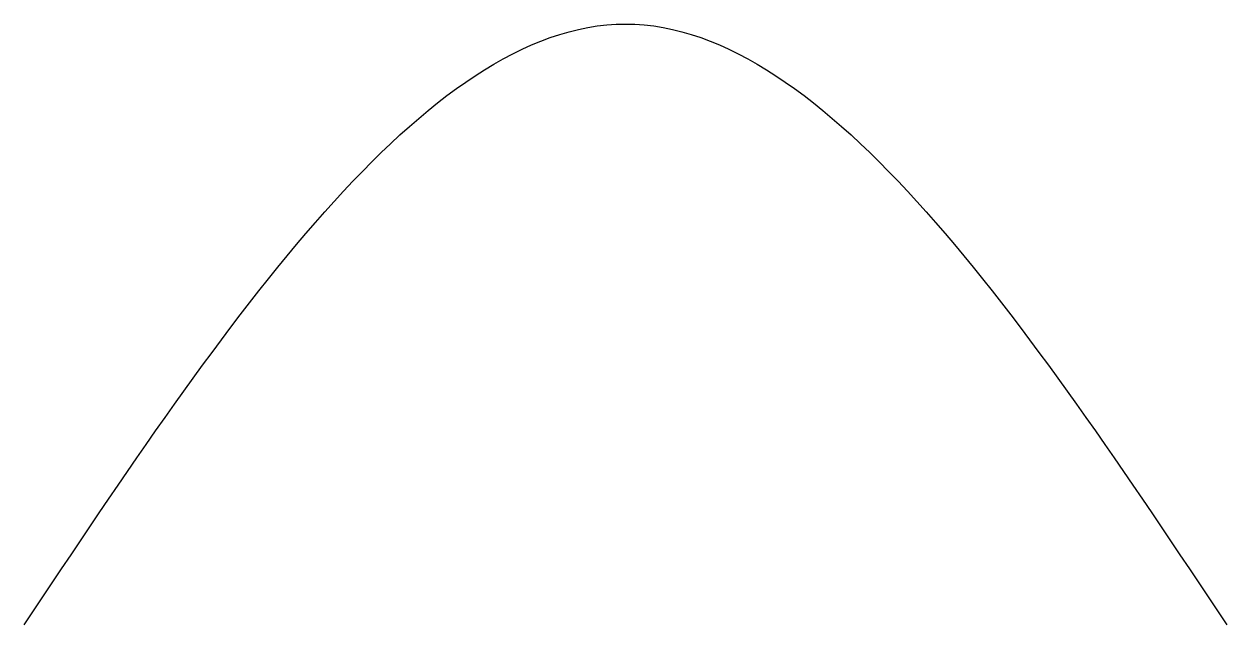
# Model space of a CAD drawing. Header units: millimetres. Extents: x 0 to 10, y 0 to 5.
import ezdxf

# ---------------------------------------------------------------- set-up
doc = ezdxf.new("R2010")
doc.units = ezdxf.units.MM

msp = doc.modelspace()

# ---------------------------------------------------------------- linework, layer by layer
msp.add_spline([(0, 0), (5, 5), (10, 0)], degree=3)

doc.saveas('drawing.dxf')
